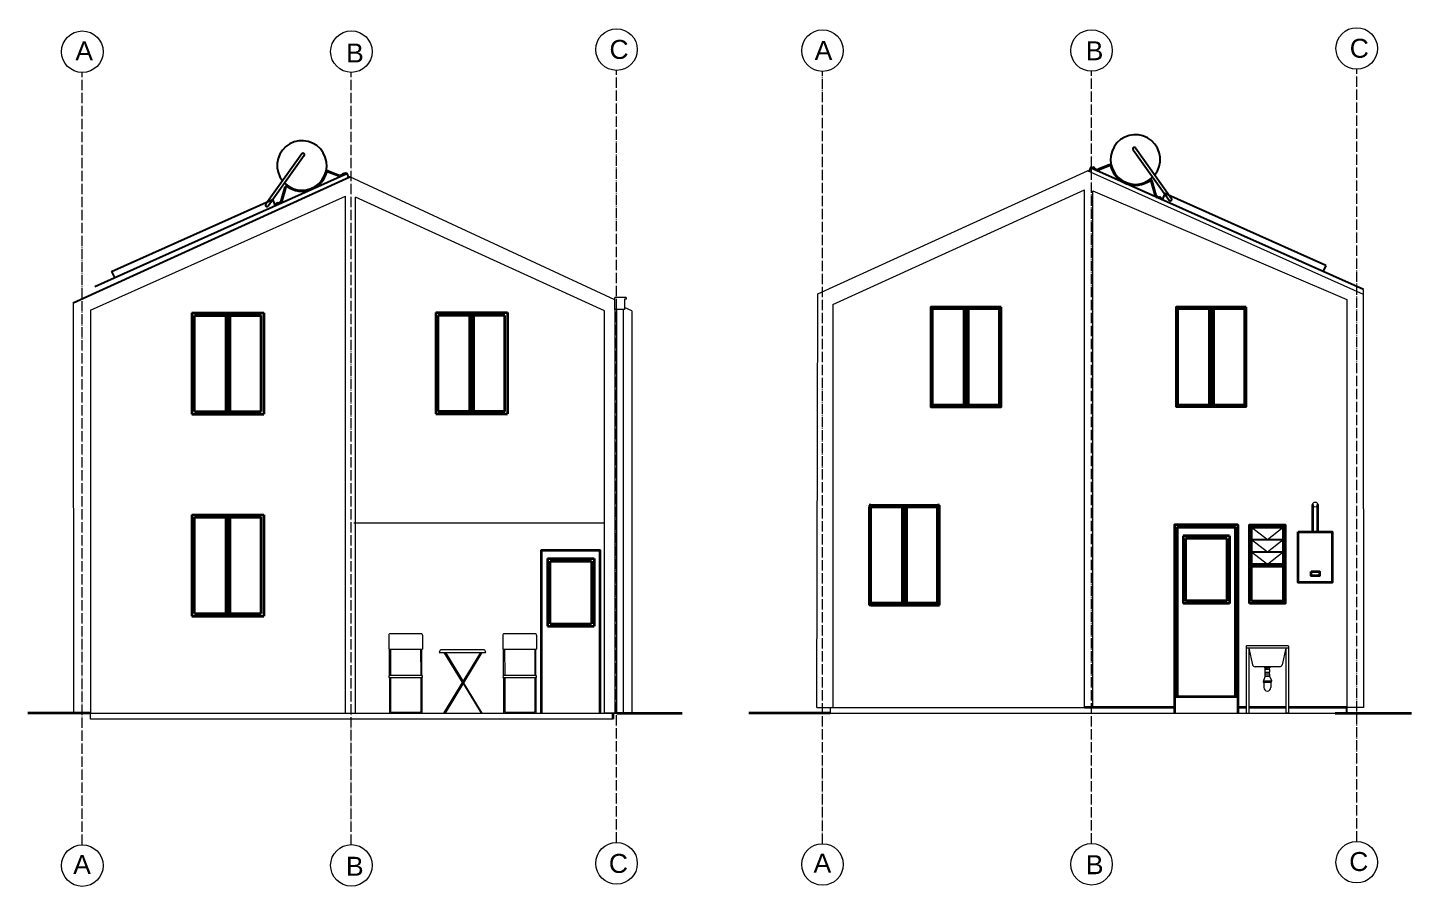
# Model space of a CAD drawing. Header units: metres. Extents: x 2187 to 7012, y 1292 to 6887.
# Drawn here: x 2434 to 4040, y 4145 to 5142 of the extents above; entities that cross this region are included whole.
import ezdxf

# ---------------------------------------------------------------- set-up
doc = ezdxf.new("R2010")
doc.units = ezdxf.units.M
doc.header["$LTSCALE"] = 5
doc.header["$MEASUREMENT"] = 0
doc.linetypes.add('ACAD_ISO04W100', pattern=[30, 24, -3, 0, -3])
doc.layers.get('0').update_dxf_attribs({"color": 30})
for name, color, linetype, lineweight in [('A-ANNO-NOTE', 7, 'Continuous', 35), ('A-ANNO-SYMB', 3, 'Continuous', 18), ('A-ELEV-IDEN', 3, 'Continuous', 18), ('A-ELEV-MBE1', 7, 'Continuous', 35), ('A-ELEV-MBE2', 4, 'Continuous', 25), ('A-FURN', 8, 'Continuous', 18)]:
    doc.layers.add(name, color=color, linetype=linetype, lineweight=lineweight)
doc.styles.add('ARIAL', font='Arial.ttf')

msp = doc.modelspace()

# ---------------------------------------------------------------- linework, layer by layer
at = {"color": 0}
msp.add_line((3965.1, 4346.3), (3965.1, 4353.1), dxfattribs=at)
at = {"layer": 'A-ANNO-NOTE'}
for p, q in [((2507.4, 4346.3), (2434.4, 4346.3)), ((3118.1, 4346.3), (3193.8, 4346.3)), ((3365.7, 4346.3), (3271.1, 4346.3)), ((3951.7, 4346.3), (4040, 4346.3))]:
    msp.add_line(p, q, dxfattribs=at)
at = {"layer": 'A-ANNO-SYMB', "linetype": 'ACAD_ISO04W100', "ltscale": 0.1}
for p, q in [((2497.8, 4193.6), (2497.8, 5089.9)), ((2809.8, 4193.7), (2809.8, 5089.9)), ((3117.7, 4196.2), (3117.7, 5092.4)), ((3356.7, 4194.9), (3356.7, 5091.1)), ((3668.9, 4195.1), (3668.9, 5091.3)), ((3976.6, 4197.5), (3976.6, 5093.7))]:
    msp.add_line(p, q, dxfattribs=at)
at = {"layer": 'A-ANNO-SYMB', "color": 0}
for p, q in [((2803, 4576.7), (2803, 4946.2)), ((3660.6, 4353.1), (3660.6, 4953.6)), ((3670.4, 4583.5), (3670.4, 4952.7)), ((3670.4, 4952.7), (3965.1, 4826.4)), ((3350.2, 4353.1), (3351.1, 4833)), ((3965.1, 4841), (3965.1, 4841)), ((3984.6, 4583.4), (3984.5, 4837.9)), ((2487.3, 4822.6), (2487.6, 4346.3)), ((3369.1, 4583.5), (3369.1, 4820.8)), ((3965.1, 4826.4), (3965.1, 4353.1)), ((2507.4, 4813.9), (2507.4, 4576.7)), ((3103.8, 4576.7), (3103.8, 4813.3)), ((3115.8, 4814.9), (3115.6, 4346.3)), ((3135.4, 4813.3), (3135.4, 4346.3)), ((2507.4, 4576.7), (2507.4, 4346.3)), ((2803, 4346.3), (2803, 4576.7)), ((3103.8, 4346.3), (3103.8, 4576.7)), ((3670.4, 4353.1), (3670.4, 4583.5)), ((3984.6, 4583.4), (3984.6, 4353)), ((3103.8, 4346.3), (3103.8, 4566.8)), ((3350.2, 4353.1), (3660.6, 4353.1)), ((3362.1, 4353.1), (3367.9, 4353.1)), ((3365.7, 4353.1), (3365.7, 4346.3)), ((3984.6, 4353), (3965.1, 4353.1)), ((2507.4, 4346.3), (2500.4, 4346.3)), ((2507.4, 4346.3), (2812.8, 4346.3)), ((2507.4, 4339.4), (2507.4, 4346.3)), ((3113.4, 4339.4), (2507.4, 4339.4)), ((2809.8, 4346.3), (3118.1, 4346.3)), ((3365.7, 4346.3), (3965.1, 4346.3))]:
    msp.add_line(p, q, dxfattribs=at)
at = {"layer": 'A-ANNO-SYMB', "color": 7, "ltscale": 2}
msp.add_line((3103.8, 4566.8), (2812.8, 4566.8), dxfattribs=at)
at = {"layer": 'A-ANNO-SYMB', "color": 0}
for points in [[(3115.8, 4826.1), (2808.1, 4968.7)], [(3351.1, 4833), (3664.3, 4975.6)], [(3984.5, 4832.4), (3664.3, 4975.6)], [(2507.4, 4813.9), (2803, 4946.2)], [(3103.8, 4813.3), (2814.8, 4945.4)], [(2814.8, 4346.3), (2814.8, 4945.4)], [(3368.8, 4820.8), (3660.6, 4953.6)], [(3129, 4828.6), (3129, 4826.7), (3127.1, 4826.7), (3127.1, 4814.9), (3115.8, 4814.9), (3115.8, 4828.6)], [(3129, 4828.6), (3115.8, 4828.6)], [(3135.4, 4813.3), (3127.1, 4817.3)], [(3118.1, 4346.3), (3118.1, 4814.9)], [(3125.5, 4814.9), (3125.5, 4346.3)], [(3369.1, 4353.1), (3369.1, 4583.5)], [(3115.6, 4346.3), (3103.8, 4346.3)]]:
    msp.add_lwpolyline(points, dxfattribs=at)
at = {"layer": 'A-ANNO-SYMB'}
for centre in [(2497.8, 5114), (2810, 5114.1), (3117.7, 5116.5), (3356.7, 5115.3), (3668.9, 5115.4), (3976.6, 5117.8), (2497.8, 4169.5), (2810, 4169.7), (3117.7, 4172.1), (3356.7, 4170.8), (3668.9, 4171), (3976.6, 4173.4)]:
    msp.add_circle(centre, 24.1, dxfattribs=at)
at = {"layer": 'A-ANNO-SYMB', "color": 4}
msp.add_circle((3928.5, 4588.4), 2.94, dxfattribs=at)
at = {"layer": 'A-ELEV-IDEN'}
for points in [[(3854.5, 4562.4), (3872.9, 4548.1), (3891.3, 4562.4)], [(3854.5, 4548.1), (3872.9, 4533.7), (3891.3, 4548.1)], [(3854.5, 4533.7), (3872.9, 4519.3), (3891.3, 4533.7)]]:
    msp.add_lwpolyline(points, dxfattribs=at)
at = {"layer": 'A-ELEV-MBE1', "color": 4}
for p, q in [((2625, 4811), (2625, 4693.3)), ((2625, 4811), (2708.3, 4811)), ((2627.9, 4808), (2705.4, 4808)), ((2627.9, 4696.3), (2627.9, 4808)), ((2664.2, 4808), (2664.2, 4696.3)), ((2666.7, 4808), (2666.7, 4696.3)), ((2669.1, 4808), (2669.1, 4696.3)), ((2705.4, 4696.3), (2705.4, 4808)), ((2708.3, 4811), (2708.3, 4693.3)), ((2907.9, 4811.4), (2907.9, 4693.8)), ((2907.9, 4811.4), (2991.3, 4811.4)), ((2988.2, 4808), (2910.8, 4808)), ((2910.8, 4696.3), (2910.8, 4808)), ((2947, 4808), (2947, 4696.3)), ((2949.5, 4808), (2949.5, 4696.3)), ((2951.9, 4808), (2951.9, 4696.3)), ((2988.2, 4696.3), (2988.2, 4808)), ((2991.3, 4811.4), (2991.3, 4693.8)), ((3562, 4815.5), (3484.5, 4815.5)), ((3484.5, 4703.8), (3484.5, 4815.5)), ((3520.8, 4815.5), (3520.8, 4703.8)), ((3523.2, 4815.5), (3523.2, 4703.8)), ((3525.7, 4815.5), (3525.7, 4703.8)), ((3562, 4703.8), (3562, 4815.5)), ((3846.6, 4815.8), (3769.1, 4815.8)), ((3769.1, 4704), (3769.1, 4815.8)), ((3805.4, 4815.8), (3805.4, 4704)), ((3807.8, 4815.8), (3807.8, 4704)), ((3810.3, 4815.8), (3810.3, 4704)), ((3846.6, 4704), (3846.6, 4815.8)), ((2625, 4693.3), (2708.3, 4693.3)), ((2627.9, 4696.3), (2705.4, 4696.3)), ((2907.9, 4693.8), (2991.3, 4693.8)), ((2988.2, 4696.3), (2910.8, 4696.3)), ((3562, 4703.8), (3484.5, 4703.8)), ((3846.6, 4704), (3769.1, 4704)), ((2625, 4576.7), (2625, 4459)), ((2625, 4576.7), (2708.3, 4576.7)), ((2708.3, 4576.7), (2708.3, 4459)), ((3412.9, 4587.6), (3410.9, 4587.6)), ((3412.9, 4585.6), (3410.9, 4585.6)), ((3410.9, 4585.6), (3410.9, 4473.9)), ((3412.9, 4585.6), (3412.9, 4587.6)), ((3412.9, 4587.6), (3490.3, 4587.6)), ((3490.3, 4585.6), (3412.9, 4585.6)), ((3412.9, 4473.9), (3412.9, 4585.6)), ((3449.2, 4585.6), (3449.2, 4473.9)), ((3451.6, 4585.6), (3451.6, 4473.9)), ((3454.1, 4585.6), (3454.1, 4473.9)), ((3490.3, 4585.6), (3490.3, 4587.6)), ((3492.3, 4587.6), (3490.3, 4587.6)), ((3490.3, 4473.9), (3490.3, 4585.6)), ((3490.3, 4585.6), (3492.3, 4585.6)), ((3492.3, 4585.6), (3492.3, 4587.6)), ((3492.3, 4473.9), (3492.3, 4585.6)), ((2627.9, 4573.7), (2705.4, 4573.7)), ((2627.9, 4461.9), (2627.9, 4573.7)), ((2664.2, 4573.7), (2664.2, 4461.9)), ((2666.7, 4573.7), (2666.7, 4461.9)), ((2669.1, 4573.7), (2669.1, 4461.9)), ((2705.4, 4461.9), (2705.4, 4573.7)), ((3838.8, 4564.9), (3838.8, 4346.3)), ((3829, 4552.1), (3775.1, 4552.1)), ((3775.1, 4552.1), (3775.1, 4473.7)), ((3826.1, 4549.2), (3778, 4549.2)), ((3778, 4549.2), (3778, 4476.7)), ((3826.1, 4476.7), (3826.1, 4549.2)), ((3829, 4552.1), (3829, 4473.7)), ((3037.7, 4525.7), (3091.6, 4525.7)), ((3037.7, 4525.7), (3037.7, 4447.2)), ((3040.6, 4450.2), (3040.6, 4522.7)), ((3040.6, 4522.7), (3088.6, 4522.7)), ((3088.6, 4522.7), (3088.6, 4450.2)), ((3091.6, 4525.7), (3091.6, 4447.2)), ((3412.9, 4473.9), (3410.9, 4473.9)), ((3412.9, 4471.9), (3410.9, 4471.9)), ((3490.3, 4473.9), (3412.9, 4473.9)), ((3412.9, 4473.9), (3412.9, 4471.9)), ((3412.9, 4471.9), (3490.3, 4471.9)), ((3490.3, 4473.9), (3492.3, 4473.9)), ((3490.3, 4473.9), (3490.3, 4471.9)), ((3490.3, 4471.9), (3492.3, 4471.9)), ((3492.3, 4471.9), (3492.3, 4473.9)), ((3765.3, 4465.9), (3765.3, 4346.3)), ((3829, 4473.7), (3775.1, 4473.7)), ((3826.1, 4476.7), (3778, 4476.7)), ((2625, 4459), (2708.3, 4459)), ((2627.9, 4461.9), (2705.4, 4461.9)), ((3040.6, 4450.2), (3088.6, 4450.2)), ((3037.7, 4447.2), (3091.6, 4447.2)), ((3765.3, 4365.9), (3838.8, 4365.9))]:
    msp.add_line(p, q, dxfattribs=at)
at = {"layer": 'A-ELEV-MBE1', "color": 0}
for p, q in [((3765.3, 4353.1), (3660.6, 4353.1)), ((3848.4, 4353.1), (3838.8, 4353.1)), ((3894.5, 4353.1), (3851.3, 4353.1)), ((3965.1, 4353.1), (3897.4, 4353.1))]:
    msp.add_line(p, q, dxfattribs=at)
at = {"layer": 'A-ELEV-MBE1', "color": 4}
for points in [[(3563.9, 4817.5), (3482.5, 4817.5), (3482.5, 4701.8), (3563.9, 4701.8)], [(3848.5, 4817.7), (3767.1, 4817.7), (3767.1, 4702.1), (3848.5, 4702.1)], [(3852.1, 4473.7), (3852.1, 4564.9), (3893.7, 4564.9), (3893.7, 4473.7)], [(3854.5, 4476.2), (3854.5, 4562.4), (3891.3, 4562.4), (3891.3, 4476.2)]]:
    msp.add_lwpolyline(points, close=True, dxfattribs=at)
for points in [[(3925.5, 4557), (3925.5, 4588.4)], [(3931.4, 4557), (3931.4, 4588.4)], [(3838.8, 4564.9), (3838.8, 4564.9), (3765.3, 4564.9), (3765.3, 4365.9)], [(3835.9, 4365.9), (3835.9, 4561.9), (3768.2, 4561.9), (3768.2, 4365.9)], [(3908.8, 4557), (3948.1, 4557), (3948.1, 4498.2), (3908.8, 4498.2), (3908.8, 4557)], [(3030.8, 4346.3), (3030.8, 4535.5), (3098.4, 4535.5), (3098.4, 4346.3)], [(3854.5, 4519.3), (3891.3, 4519.3)], [(3854.5, 4516.8), (3891.3, 4516.8)], [(3923.8, 4510.8), (3933.6, 4510.8), (3933.6, 4505.9), (3923.8, 4505.9), (3923.8, 4510.8)]]:
    msp.add_lwpolyline(points, dxfattribs=at)
at = {"layer": 'A-ELEV-MBE1', "color": 0}
msp.add_lwpolyline([(3113.4, 4346.3), (3113.4, 4339.4)], dxfattribs=at)
at = {"layer": 'A-ELEV-MBE2', "color": 4}
for p, q in [((2752.5, 4995.4), (2710.7, 4937)), ((2755.3, 4993.4), (2713.5, 4934.9)), ((2782.7, 4974.7), (2795.6, 4969.8)), ((2783.1, 4975.8), (2796, 4970.8)), ((2804.2, 4973.6), (2798.3, 4970.9)), ((2800.3, 4972.6), (2801.6, 4973.2)), ((2800.5, 4972), (2800.3, 4972.5)), ((2800.8, 4972.1), (2800.6, 4972.7)), ((2801.4, 4973), (2801.6, 4972.5)), ((2801.7, 4973.2), (2801.9, 4972.6)), ((2804.2, 4973.6), (2804.7, 4972.5)), ((2728.6, 4940.9), (2733.3, 4957.3)), ((2729.7, 4940.6), (2734.4, 4957)), ((2727, 4939), (2721.1, 4936.4)), ((2721.1, 4936.4), (2721.5, 4935.3)), ((2723.1, 4938), (2724.4, 4938.6)), ((2723.3, 4937.4), (2723.1, 4938)), ((2723.6, 4937.6), (2723.4, 4938.1)), ((2724.2, 4938.5), (2724.4, 4937.9)), ((2724.5, 4938.6), (2724.7, 4938))]:
    msp.add_line(p, q, dxfattribs=at)
at = {"layer": 'A-ELEV-MBE2'}
for p, q in [((3717.1, 5000.2), (3759, 4941.8)), ((3720, 5002.3), (3761.8, 4943.8)), ((3668.2, 4980.4), (3667.8, 4979.4)), ((3668.2, 4980.4), (3674.2, 4977.8)), ((3670.8, 4980), (3670.5, 4979.5)), ((3671.1, 4979.9), (3670.8, 4979.3)), ((3672.2, 4979.5), (3670.9, 4980.1)), ((3671.6, 4979), (3671.9, 4979.5)), ((3671.9, 4978.8), (3672.2, 4979.4)), ((3689.4, 4982.6), (3676.4, 4977.7)), ((3689.8, 4981.6), (3676.8, 4976.6)), ((3742.8, 4947.4), (3738.1, 4963.9)), ((3743.9, 4947.7), (3739.2, 4964.2)), ((3745.5, 4945.9), (3751.4, 4943.2)), ((3748, 4945.5), (3747.7, 4944.9)), ((3748.3, 4945.3), (3748, 4944.8)), ((3749.4, 4944.9), (3748.1, 4945.5)), ((3748.9, 4944.4), (3749.1, 4945)), ((3749.2, 4944.3), (3749.4, 4944.8)), ((3410.9, 4587.6), (3410.9, 4585.6)), ((3410.9, 4471.9), (3410.9, 4473.9))]:
    msp.add_line(p, q, dxfattribs=at)
for points in [[(3667.8, 4979.4), (3665.8, 4974.9)], [(3984.5, 4837.9), (3667.8, 4979.4)], [(3754.1, 4949.3), (3750.9, 4942.2)], [(3940.6, 4865.9), (3754.1, 4949.3)], [(3940.6, 4865.9), (3937.4, 4858.7)]]:
    msp.add_lwpolyline(points, dxfattribs=at)
at = {"layer": 'A-ELEV-MBE2', "color": 4}
for points in [[(2487.3, 4822.6), (2808.1, 4968.7)], [(2512.3, 4841.7), (2804.7, 4972.5)], [(2804.7, 4972.5), (2806.7, 4968.1)], [(2531.8, 4859), (2718.3, 4942.5)], [(2718.3, 4942.5), (2721.5, 4935.3)], [(2531.8, 4859), (2535, 4851.9)]]:
    msp.add_lwpolyline(points, dxfattribs=at)
at = {"layer": 'A-ELEV-MBE2', "color": 6}
for points in [[(3854.5, 4548.1), (3891.3, 4548.1)], [(3854.5, 4533.7), (3891.3, 4533.7)]]:
    msp.add_lwpolyline(points, dxfattribs=at)
at = {"layer": 'A-ELEV-MBE2', "color": 4}
for centre, radius, start, end in [((2752.6, 4982), 28.8, 225.5684, 218.4373), ((2753.9, 4994.4), 1.75, 323.5018, 144.7184), ((2752.6, 4982), 29.9, 235.3503, 344.8856), ((2782.4, 4973.9), 2.04, 69.1101, 160.1951), ((2782.4, 4973.9), 0.909, 69.1393, 157.4318), ((2797.1, 4973.6), 4.05, 249.1101, 294.1101), ((2797.1, 4973.6), 2.92, 249.1101, 294.1101), ((2800.3, 4972.6), 0.0527, 114.1101, 204.1101), ((2800.5, 4972.6), 0.0527, 24.1101, 114.1101), ((2800.6, 4972), 0.0527, 204.1101, 294.1101), ((2800.6, 4972.7), 0.0527, 114.1101, 204.1101), ((2800.9, 4972.1), 0.0527, 204.1101, 294.1101), ((2800.8, 4972.1), 0.0527, 294.1101, 24.1101), ((2801.3, 4973), 0.0527, 24.1101, 114.1101), ((2801.4, 4973.1), 0.0527, 114.1101, 204.1101), ((2801.6, 4973.1), 0.0527, 24.1101, 114.1101), ((2801.7, 4972.5), 0.0527, 204.1101, 294.1101), ((2801.6, 4972.5), 0.0527, 294.1101, 24.1101), ((2801.9, 4972.6), 0.0527, 294.1101, 24.1101), ((2735.2, 4956.6), 2.04, 59.8894, 159.9915), ((2735.2, 4956.6), 0.908, 62.3083, 153.6229), ((2712.1, 4936), 1.75, 144.1101, 325.08), ((2723.1, 4938), 0.0527, 114.1101, 204.1101), ((2723.4, 4938.1), 0.0527, 114.1101, 204.1101), ((2723.3, 4938.1), 0.0527, 24.1101, 114.1101), ((2723.4, 4937.4), 0.0527, 204.1101, 294.1101), ((2723.7, 4937.6), 0.0527, 204.1101, 294.1101), ((2723.6, 4937.5), 0.0527, 294.1101, 24.1101), ((2724.1, 4938.5), 0.0527, 24.1101, 114.1101), ((2724.2, 4938.5), 0.0527, 114.1101, 204.1101), ((2724.4, 4938.6), 0.0527, 24.1101, 114.1101), ((2724.5, 4937.9), 0.0527, 204.1101, 294.1101), ((2724.4, 4937.9), 0.0527, 294.1101, 24.1101), ((2724.7, 4938), 0.0527, 294.1101, 24.1101), ((2725.8, 4941.7), 2.92, 294.1101, 344.1101), ((2725.8, 4941.7), 4.05, 294.1101, 344.1101)]:
    msp.add_arc(centre, radius, start, end, dxfattribs=at)
at = {"layer": 'A-ELEV-MBE2'}
for centre, radius, start, end in [((3719.8, 4988.9), 28.8, 321.5627, 314.4316), ((3718.6, 5001.3), 1.75, 35.2816, 216.4982), ((3670.6, 4979.4), 0.0527, 155.8899, 245.8899), ((3670.8, 4980), 0.0527, 65.8899, 155.8899), ((3670.8, 4979.4), 0.0527, 245.8899, 335.8899), ((3670.9, 4979.3), 0.0527, 155.8899, 245.8899), ((3671, 4979.9), 0.0527, 335.8899, 65.8899), ((3671.1, 4979.9), 0.0527, 65.8899, 155.8899), ((3671.6, 4979), 0.0527, 245.8899, 335.8899), ((3671.7, 4978.9), 0.0527, 155.8899, 245.8899), ((3671.8, 4979.6), 0.0527, 335.8899, 65.8899), ((3671.9, 4979.5), 0.0527, 65.8899, 155.8899), ((3671.9, 4978.9), 0.0527, 245.8899, 335.8899), ((3672.1, 4979.4), 0.0527, 335.8899, 65.8899), ((3675.4, 4980.4), 2.92, 245.8899, 290.8899), ((3690.1, 4980.7), 2.04, 19.8049, 110.8899), ((3690.1, 4980.7), 0.909, 22.5682, 110.8607), ((3719.8, 4988.9), 29.9, 195.1144, 304.6497), ((3675.4, 4980.4), 4.05, 245.8899, 290.8899), ((3737.3, 4963.5), 2.04, 20.0085, 120.1106), ((3737.3, 4963.5), 0.908, 26.3771, 117.6917), ((3746.7, 4948.5), 4.05, 195.8899, 245.8899), ((3746.7, 4948.5), 2.92, 195.8899, 245.8899), ((3748, 4945.5), 0.0527, 65.8899, 155.8899), ((3748.2, 4945.4), 0.0527, 335.8899, 65.8899), ((3748.3, 4945.3), 0.0527, 65.8899, 155.8899), ((3747.8, 4944.9), 0.0527, 155.8899, 245.8899), ((3748, 4944.8), 0.0527, 245.8899, 335.8899), ((3748.1, 4944.8), 0.0527, 155.8899, 245.8899), ((3748.8, 4944.4), 0.0527, 245.8899, 335.8899), ((3748.9, 4944.4), 0.0527, 155.8899, 245.8899), ((3749.1, 4945), 0.0527, 335.8899, 65.8899), ((3749.2, 4945), 0.0527, 65.8899, 155.8899), ((3749.1, 4944.3), 0.0527, 245.8899, 335.8899), ((3749.4, 4944.9), 0.0527, 335.8899, 65.8899), ((3760.4, 4942.8), 1.75, 214.92, 35.8899)]:
    msp.add_arc(centre, radius, start, end, dxfattribs=at)
at = {"layer": 'A-FURN'}
for p, q in [((2853.3, 4436.9), (2853.3, 4420.5)), ((2891.1, 4438.4), (2854.8, 4438.4)), ((2892.6, 4436.9), (2892.6, 4420.5)), ((2985.6, 4436.9), (2985.6, 4420.5)), ((3023.5, 4438.4), (2987.1, 4438.4)), ((3024.9, 4436.9), (3024.9, 4420.5)), ((2854.2, 4420.5), (2853.3, 4420.5)), ((2854.2, 4390.4), (2854.2, 4420.5)), ((2854.2, 4420.5), (2891.6, 4420.5)), ((2855.4, 4420.5), (2855.5, 4390.4)), ((2890.4, 4420.5), (2890.5, 4390.4)), ((2891.6, 4390.4), (2891.6, 4420.5)), ((2891.6, 4420.5), (2892.6, 4420.5)), ((2919.1, 4416.9), (2939.6, 4383)), ((2986.6, 4420.5), (2985.6, 4420.5)), ((2986.6, 4390.4), (2986.6, 4420.5)), ((2986.6, 4420.5), (3024, 4420.5)), ((2987.8, 4420.5), (2987.9, 4390.4)), ((3022.8, 4420.5), (3022.8, 4390.4)), ((3024, 4390.4), (3024, 4420.5)), ((3024, 4420.5), (3024.9, 4420.5)), ((3848.4, 4424.2), (3848.4, 4422.2)), ((3848.4, 4424.2), (3848.4, 4346.3)), ((3896.9, 4424.7), (3848.9, 4424.7)), ((3896.9, 4421.8), (3848.9, 4421.8)), ((3851.3, 4421.8), (3855.8, 4402.6)), ((3851.3, 4421.8), (3851.3, 4346.3)), ((3894.5, 4421.8), (3890, 4402.6)), ((3894.5, 4421.8), (3894.5, 4346.3)), ((3897.4, 4424.2), (3897.4, 4346.3)), ((3887.1, 4400.2), (3858.7, 4400.2)), ((2853.3, 4387.9), (2892.6, 4387.9)), ((2854.2, 4390.4), (2891.6, 4390.4)), ((2854.2, 4387.9), (2854.2, 4347.2)), ((2855.5, 4387.9), (2855.5, 4348.5)), ((2890.6, 4387.9), (2890.6, 4348.5)), ((2891.9, 4387.9), (2891.9, 4347.2)), ((2985.7, 4387.9), (3024.9, 4387.9)), ((2986.6, 4390.4), (3024, 4390.4)), ((2986.6, 4387.9), (2986.6, 4347.2)), ((2987.9, 4387.9), (2987.9, 4348.5)), ((3022.9, 4387.9), (3022.9, 4348.5)), ((3024.2, 4387.9), (3024.2, 4347.2)), ((3870.5, 4397), (3870.5, 4398.9)), ((3870.5, 4391.8), (3870.5, 4394)), ((3870.5, 4389.2), (3870.5, 4389.4)), ((3875.4, 4389.2), (3870.5, 4389.2)), ((3875.4, 4397), (3875.4, 4398.9)), ((3875.4, 4391.8), (3875.4, 4394)), ((3875.4, 4389.2), (3875.4, 4389.4)), ((3868.9, 4382.5), (3868.9, 4376.1)), ((3876.9, 4382.5), (3876.9, 4376.1)), ((2854.2, 4366.5), (2855.5, 4366.5)), ((2890.6, 4366.5), (2891.9, 4366.5)), ((2986.6, 4366.5), (2987.9, 4366.5)), ((3022.9, 4366.5), (3024.2, 4366.5)), ((2855.2, 4346.3), (2890.9, 4346.3)), ((2856.5, 4347.5), (2889.6, 4347.5)), ((2987.5, 4346.3), (3023.3, 4346.3)), ((2988.8, 4347.5), (3021.9, 4347.5))]:
    msp.add_line(p, q, dxfattribs=at)
at = {"layer": 'A-FURN', "color": 0}
for p, q in [((3848.9, 4346.3), (3848.4, 4346.3)), ((3848.9, 4346.3), (3851.3, 4346.3)), ((3896.9, 4346.3), (3894.5, 4346.3)), ((3896.9, 4346.3), (3897.4, 4346.3))]:
    msp.add_line(p, q, dxfattribs=at)
at = {"layer": 'A-FURN'}
msp.add_lwpolyline([(2914, 4419.8, 0.302776), (2912, 4416.9), (2965.9, 4416.9, 0.302776), (2964, 4419.8)], format="xyb", close=True, dxfattribs=at)
for points in [[(2960.5, 4416.9), (2961.4, 4416.9), (2918.7, 4346.2), (2917.3, 4346.2), (2960.1, 4416.9)], [(2938.9, 4381.9), (2917.7, 4416.9), (2918.7, 4416.9)], [(3869.8, 4399.6), (3870.1, 4398.9), (3872.9, 4398.9)], [(3876.1, 4399.6), (3875.8, 4398.9), (3872.9, 4398.9)], [(3870.5, 4389.2), (3868.3, 4384.2), (3868.3, 4383.7), (3868.3, 4383.7)], [(3875.4, 4389.2), (3877.6, 4384.2), (3877.6, 4383.7), (3877.6, 4383.7)], [(2939.6, 4380.8), (2960.5, 4346.2), (2961.8, 4346.2), (2940.2, 4381.9)]]:
    msp.add_lwpolyline(points, dxfattribs=at)
for points in [[(3876.6, 4400.2), (3869.3, 4400.2), (3869.3, 4399.6), (3876.6, 4399.6)], [(3877.9, 4383.7), (3867.9, 4383.7), (3867.9, 4382.5), (3877.9, 4382.5)], [(3875.9, 4397), (3869.9, 4397), (3869.9, 4394), (3875.9, 4394)], [(3875.9, 4391.8), (3869.9, 4391.8), (3869.9, 4389.4), (3875.9, 4389.4)]]:
    msp.add_lwpolyline(points, close=True, dxfattribs=at)
msp.add_circle((2939.6, 4382.1), 0.197, dxfattribs=at)
for centre, radius, start, end in [((2854.7, 4436.9), 1.47, 88.7332, 180), ((2891.1, 4436.9), 1.47, 358.7332, 90), ((2987.1, 4436.9), 1.47, 88.7332, 180), ((3023.5, 4436.9), 1.47, 358.7332, 90), ((3848.9, 4424.2), 0.49, 90, 180), ((3848.9, 4422.2), 0.49, 180, 270), ((3896.9, 4424.2), 0.49, 0, 90), ((3896.9, 4422.2), 0.49, 270, 0), ((3858.7, 4403.1), 2.94, 189.4623, 270), ((3887.1, 4403.1), 2.94, 270, 350.5377), ((2858.5, 4387.4), 5.17, 145.1325, 174.1652), ((2889.2, 4388), 3.41, 358.5696, 43.5993), ((2990.8, 4387.4), 5.17, 145.1325, 174.1652), ((3021.5, 4388), 3.41, 358.5696, 43.5993), ((3872.9, 4376.1), 4.01, 180, 0), ((2855.2, 4347.3), 0.992, 176.7769, 267.5563), ((2856.5, 4348.5), 0.992, 176.7769, 267.5563), ((2889.6, 4348.5), 0.992, 266.7769, 357.5563), ((2890.9, 4347.3), 0.992, 266.7769, 357.5563), ((2987.6, 4347.3), 0.992, 176.7769, 267.5563), ((2988.9, 4348.5), 0.992, 176.7769, 267.5563), ((3021.9, 4348.5), 0.992, 266.7769, 357.5563), ((3023.2, 4347.3), 0.992, 266.7769, 357.5563)]:
    msp.add_arc(centre, radius, start, end, dxfattribs=at)

# ---------------------------------------------------------------- texts
at = {"layer": 'A-ANNO-SYMB', "char_height": 22, "attachment_point": 1, "style": 'ARIAL'}
for s, insert in [('A', (2489.7, 5125.9)), ('B', (2803.9, 5123.5)), ('C', (3109.5, 5127.7)), ('A', (3347.6, 5126.5)), ('B', (3662.1, 5126.1)), ('C', (3968.5, 5129)), ('A', (2487.2, 4181.7)), ('B', (2803.7, 4179.7)), ('C', (3108.8, 4183)), ('A', (3346.3, 4183.4)), ('B', (3662.3, 4181.5)), ('C', (3967.9, 4185.2))]:
    msp.add_mtext_dynamic_manual_height_columns(s, width=37.201, gutter_width=2.5, heights=[0], dxfattribs=dict(at, insert=insert))

doc.saveas('drawing.dxf')
